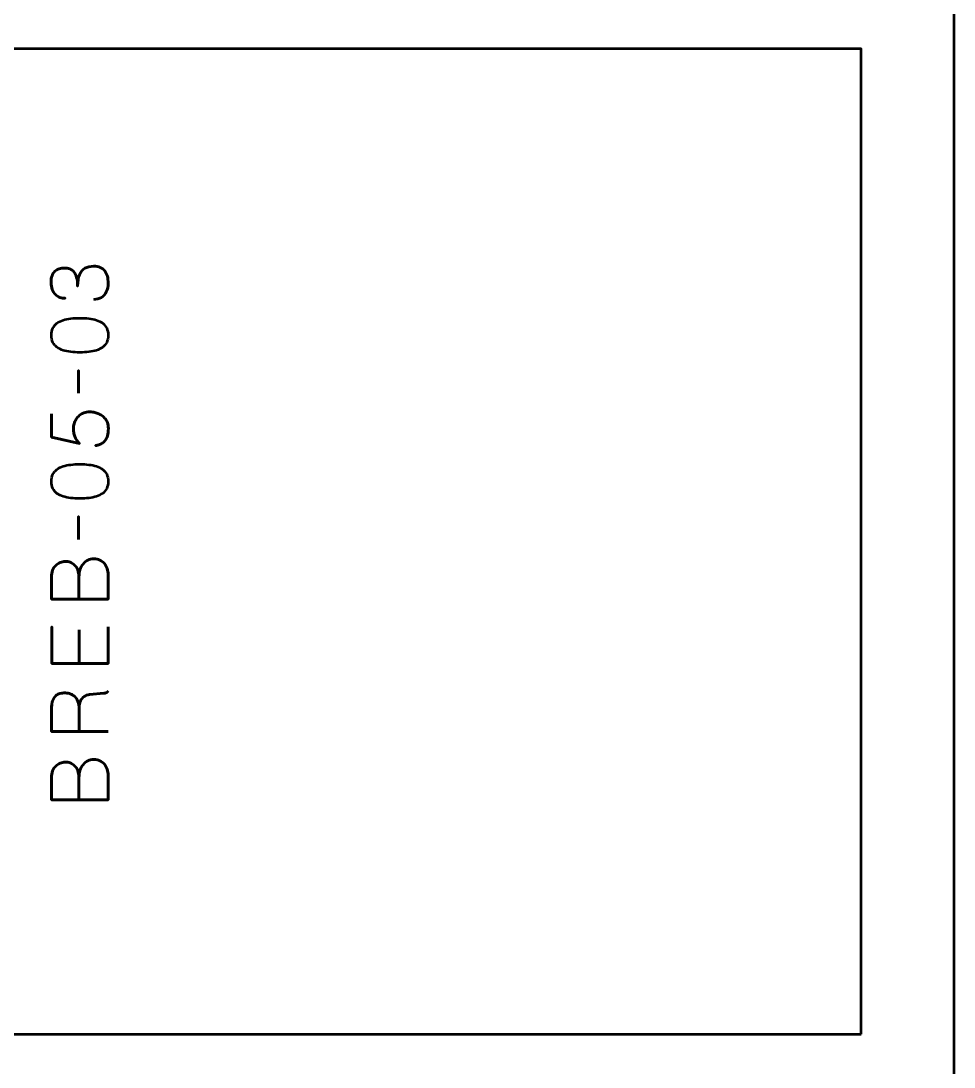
# Model space of a CAD drawing. Header units: centimetres. Extents: x -21 to 0, y -29.7 to 0.
# Drawn here: x -5.02 to 0, y -23.08 to -17.45 of the extents above; entities that cross this region are included whole.
import ezdxf

# ---------------------------------------------------------------- set-up
doc = ezdxf.new("R2010")
doc.units = ezdxf.units.CM
doc.header["$MEASUREMENT"] = 0
doc.layers.add('Layer 1', color=7, linetype='Continuous')

msp = doc.modelspace()

# ---------------------------------------------------------------- linework, layer by layer
at = {"layer": 'Layer 1', "color": 1, "lineweight": 53}
msp.add_open_spline([(-21.00003, -29.19995), (-21.00003, -29.19995), (-21.00003, -5.29992), (-21.00003, -5.29992), (-21.00003, -5.29992), (-21.00003, -5.21709), (-20.93286, -5.14992), (-20.85003, -5.14992), (-20.85003, -5.14992), (-20.7672, -5.14992), (-20.70003, -5.08275), (-20.70003, -4.99992), (-20.70003, -4.99992), (-20.70003, -4.91709), (-20.7672, -4.84992), (-20.85003, -4.84992), (-20.85003, -4.84992), (-20.93286, -4.84992), (-21.00003, -4.78275), (-21.00003, -4.69992), (-21.00003, -4.69992), (-21.00003, -4.61709), (-20.93286, -4.54992), (-20.85003, -4.54992), (-20.85003, -4.54992), (-20.7672, -4.54992), (-20.70003, -4.48275), (-20.70003, -4.39992), (-20.70003, -4.39992), (-20.70003, -4.31709), (-20.7672, -4.24992), (-20.85003, -4.24992), (-20.85003, -4.24992), (-20.93286, -4.24992), (-21.00003, -4.18275), (-21.00003, -4.09992), (-21.00003, -4.09992), (-21.00003, -4.01709), (-20.93286, -3.94992), (-20.85003, -3.94992), (-20.85003, -3.94992), (-20.7672, -3.94992), (-20.70003, -3.88275), (-20.70003, -3.79992), (-20.70003, -3.79992), (-20.70003, -3.71709), (-20.7672, -3.64992), (-20.85003, -3.64992), (-20.85003, -3.64992), (-20.93286, -3.64992), (-21.00003, -3.58275), (-21.00003, -3.49992), (-21.00003, -3.49992), (-21.00003, -3.41709), (-20.93286, -3.34992), (-20.85003, -3.34992), (-20.85003, -3.34992), (-20.7672, -3.34992), (-20.70003, -3.28275), (-20.70003, -3.19992), (-20.70003, -3.19992), (-20.70003, -3.11709), (-20.7672, -3.04992), (-20.85003, -3.04992), (-20.85003, -3.04992), (-20.93286, -3.04992), (-21.00003, -2.98275), (-21.00003, -2.89992), (-21.00003, -2.89992), (-21.00003, -2.81709), (-20.93286, -2.74992), (-20.85003, -2.74992), (-20.85003, -2.74992), (-20.7672, -2.74992), (-20.70003, -2.68275), (-20.70003, -2.59992), (-20.70003, -2.59992), (-20.70003, -2.51709), (-20.7672, -2.44992), (-20.85003, -2.44992), (-20.85003, -2.44992), (-20.93286, -2.44992), (-21.00003, -2.38275), (-21.00003, -2.29992), (-21.00003, -2.29992), (-21.00003, -2.21709), (-20.93286, -2.14992), (-20.85003, -2.14992), (-20.85003, -2.14992), (-20.7672, -2.14992), (-20.70003, -2.08275), (-20.70003, -1.99992), (-20.70003, -1.99992), (-20.70003, -1.91709), (-20.7672, -1.84992), (-20.85003, -1.84992), (-20.85003, -1.84992), (-20.93286, -1.84992), (-21.00003, -1.78275), (-21.00003, -1.69992), (-21.00003, -1.69992), (-21.00003, -1.61709), (-20.93286, -1.54992), (-20.85003, -1.54992), (-20.85003, -1.54992), (-20.7672, -1.54992), (-20.70003, -1.48275), (-20.70003, -1.39992), (-20.70003, -1.39992), (-20.70003, -1.31709), (-20.7672, -1.24992), (-20.85003, -1.24992), (-20.85003, -1.24992), (-20.93286, -1.24992), (-21.00003, -1.18275), (-21.00003, -1.09992), (-21.00003, -1.09992), (-21.00003, -1.09992), (-21.00003, -0.49992), (-21.00003, -0.49992), (-21.00003, -0.49992), (-21.00003, -0.22295), (-20.77694, 0.00004), (-20.49994, 0.00004), (-20.49994, 0.00004), (-20.49994, 0.00004), (-0.50008, 0.00004), (-0.50008, 0.00004), (-0.50008, 0.00004), (-0.22294, 0.00004), (0.00002, -0.22295), (0.00002, -0.49992), (0.00002, -0.49992), (0.00002, -0.49992), (0.00002, -29.19995), (0.00002, -29.19995), (0.00002, -29.19995), (0.00002, -29.47695), (-0.22294, -29.70004), (-0.50008, -29.70004), (-0.50008, -29.70004), (-0.50008, -29.70004), (-20.49994, -29.70004), (-20.49994, -29.70004), (-20.49994, -29.70004), (-20.77694, -29.70004), (-21.00003, -29.47695), (-21.00003, -29.19995)], degree=3, knots=[0, 0, 0, 0, 0.027027, 0.027027, 0.027027, 0.027027, 0.0540541, 0.0540541, 0.0540541, 0.0540541, 0.0810811, 0.0810811, 0.0810811, 0.0810811, 0.1081081, 0.1081081, 0.1081081, 0.1081081, 0.1351351, 0.1351351, 0.1351351, 0.1351351, 0.1621622, 0.1621622, 0.1621622, 0.1621622, 0.1891892, 0.1891892, 0.1891892, 0.1891892, 0.2162162, 0.2162162, 0.2162162, 0.2162162, 0.2432432, 0.2432432, 0.2432432, 0.2432432, 0.2702703, 0.2702703, 0.2702703, 0.2702703, 0.2972973, 0.2972973, 0.2972973, 0.2972973, 0.3243243, 0.3243243, 0.3243243, 0.3243243, 0.3513514, 0.3513514, 0.3513514, 0.3513514, 0.3783784, 0.3783784, 0.3783784, 0.3783784, 0.4054054, 0.4054054, 0.4054054, 0.4054054, 0.4324324, 0.4324324, 0.4324324, 0.4324324, 0.4594595, 0.4594595, 0.4594595, 0.4594595, 0.4864865, 0.4864865, 0.4864865, 0.4864865, 0.5135135, 0.5135135, 0.5135135, 0.5135135, 0.5405405, 0.5405405, 0.5405405, 0.5405405, 0.5675676, 0.5675676, 0.5675676, 0.5675676, 0.5945946, 0.5945946, 0.5945946, 0.5945946, 0.6216216, 0.6216216, 0.6216216, 0.6216216, 0.6486486, 0.6486486, 0.6486486, 0.6486486, 0.6756757, 0.6756757, 0.6756757, 0.6756757, 0.7027027, 0.7027027, 0.7027027, 0.7027027, 0.7297297, 0.7297297, 0.7297297, 0.7297297, 0.7567568, 0.7567568, 0.7567568, 0.7567568, 0.7837838, 0.7837838, 0.7837838, 0.7837838, 0.8108108, 0.8108108, 0.8108108, 0.8108108, 0.8378378, 0.8378378, 0.8378378, 0.8378378, 0.8648649, 0.8648649, 0.8648649, 0.8648649, 0.8918919, 0.8918919, 0.8918919, 0.8918919, 0.9189189, 0.9189189, 0.9189189, 0.9189189, 0.9459459, 0.9459459, 0.9459459, 0.9459459, 0.972973, 0.972973, 0.972973, 0.972973, 1, 1, 1, 1], dxfattribs=at)
at = {"layer": 'Layer 1', "color": 3, "lineweight": 53}
msp.add_open_spline([(-0.50014, -22.90002), (-0.50014, -22.90002), (-9.80004, -22.90002), (-9.80004, -22.90002), (-9.80004, -22.90002), (-10.07704, -22.90002), (-10.30014, -22.67693), (-10.30014, -22.39993), (-10.30014, -22.39993), (-10.30014, -22.39993), (-10.30014, -18.10007), (-10.30014, -18.10007), (-10.30014, -18.10007), (-10.30014, -17.82293), (-10.07704, -17.59997), (-9.80004, -17.59997), (-9.80004, -17.59997), (-9.80004, -17.59997), (-0.50014, -17.59997), (-0.50014, -17.59997), (-0.50014, -17.59997), (-0.49979, -19.36664), (-0.49979, -21.13334), (-0.50014, -22.90002)], degree=3, knots=[0, 0, 0, 0, 0.1666667, 0.1666667, 0.1666667, 0.1666667, 0.3333333, 0.3333333, 0.3333333, 0.3333333, 0.5, 0.5, 0.5, 0.5, 0.6666667, 0.6666667, 0.6666667, 0.6666667, 0.8333333, 0.8333333, 0.8333333, 0.8333333, 1, 1, 1, 1], dxfattribs=at)
at = {"layer": 'Layer 1', "color": 5, "lineweight": 53}
for points, knots in [([(-4.6241, -18.94808), (-4.60886, -18.94801), (-4.5956, -18.94448), (-4.5841, -18.9375), (-4.5841, -18.9375), (-4.57267, -18.93051), (-4.56371, -18.92056), (-4.55729, -18.90758), (-4.55729, -18.90758), (-4.55087, -18.8946), (-4.54762, -18.87901), (-4.54748, -18.86087), (-4.54748, -18.86087), (-4.54748, -18.84726), (-4.54889, -18.83491), (-4.55185, -18.82369), (-4.55185, -18.82369), (-4.55482, -18.81254), (-4.5594, -18.80295), (-4.56568, -18.79483), (-4.56568, -18.79483), (-4.57196, -18.78672), (-4.58008, -18.78051), (-4.58995, -18.77607), (-4.58995, -18.77607), (-4.5999, -18.77169), (-4.61183, -18.76951), (-4.6258, -18.76944), (-4.6258, -18.76944), (-4.64442, -18.76936), (-4.66016, -18.77317), (-4.67293, -18.78072), (-4.67293, -18.78072), (-4.6857, -18.78827), (-4.69529, -18.79999), (-4.70185, -18.81572), (-4.70185, -18.81572), (-4.70842, -18.83145), (-4.71173, -18.85163), (-4.71173, -18.87611), (-4.71173, -18.87611), (-4.71166, -18.85784), (-4.71335, -18.84253), (-4.71681, -18.83004), (-4.71681, -18.83004), (-4.72027, -18.81762), (-4.72514, -18.80768), (-4.73149, -18.8002), (-4.73149, -18.8002), (-4.73777, -18.79272), (-4.74525, -18.78729), (-4.75385, -18.78404), (-4.75385, -18.78404), (-4.76239, -18.78072), (-4.77177, -18.7791), (-4.782, -18.77917), (-4.782, -18.77917), (-4.79224, -18.7791), (-4.80169, -18.78051), (-4.81044, -18.78333), (-4.81044, -18.78333), (-4.81919, -18.78609), (-4.82688, -18.7906), (-4.83344, -18.79674), (-4.83344, -18.79674), (-4.84, -18.80288), (-4.84515, -18.81099), (-4.84882, -18.82094), (-4.84882, -18.82094), (-4.85249, -18.83096), (-4.85432, -18.84317), (-4.85439, -18.85749), (-4.85439, -18.85749), (-4.85432, -18.87174), (-4.85221, -18.88423), (-4.84811, -18.89481), (-4.84811, -18.89481), (-4.84402, -18.90547), (-4.83845, -18.91421), (-4.83132, -18.92127), (-4.83132, -18.92127), (-4.8242, -18.92825), (-4.81608, -18.93348), (-4.80691, -18.93693), (-4.80691, -18.93693), (-4.79774, -18.94046), (-4.788, -18.94215), (-4.77777, -18.94215), (-4.77777, -18.94215), (-4.788, -18.94215), (-4.79774, -18.94046), (-4.80691, -18.93693), (-4.80691, -18.93693), (-4.81608, -18.93348), (-4.8242, -18.92825), (-4.83132, -18.92127), (-4.83132, -18.92127), (-4.83845, -18.91421), (-4.84402, -18.90547), (-4.84811, -18.89481), (-4.84811, -18.89481), (-4.85221, -18.88423), (-4.85432, -18.87174), (-4.85439, -18.85749), (-4.85439, -18.85749), (-4.85432, -18.84317), (-4.85249, -18.83096), (-4.84882, -18.82094), (-4.84882, -18.82094), (-4.84515, -18.81099), (-4.84, -18.80288), (-4.83344, -18.79674), (-4.83344, -18.79674), (-4.82688, -18.7906), (-4.81919, -18.78609), (-4.81044, -18.78333), (-4.81044, -18.78333), (-4.80169, -18.78051), (-4.79224, -18.7791), (-4.782, -18.77917), (-4.782, -18.77917), (-4.77177, -18.7791), (-4.76239, -18.78072), (-4.75385, -18.78404), (-4.75385, -18.78404), (-4.74525, -18.78729), (-4.73777, -18.79272), (-4.73149, -18.8002), (-4.73149, -18.8002), (-4.72514, -18.80768), (-4.72027, -18.81762), (-4.71681, -18.83004), (-4.71681, -18.83004), (-4.71335, -18.84253), (-4.71166, -18.85784), (-4.71173, -18.87611), (-4.71173, -18.87611), (-4.71173, -18.85163), (-4.70842, -18.83145), (-4.70185, -18.81572), (-4.70185, -18.81572), (-4.69529, -18.79999), (-4.6857, -18.78827), (-4.67293, -18.78072), (-4.67293, -18.78072), (-4.66016, -18.77317), (-4.64442, -18.76936), (-4.6258, -18.76944), (-4.6258, -18.76944), (-4.61183, -18.76951), (-4.5999, -18.77169), (-4.58995, -18.77607), (-4.58995, -18.77607), (-4.58008, -18.78051), (-4.57196, -18.78672), (-4.56568, -18.79483), (-4.56568, -18.79483), (-4.5594, -18.80295), (-4.55482, -18.81254), (-4.55185, -18.82369), (-4.55185, -18.82369), (-4.54889, -18.83491), (-4.54748, -18.84726), (-4.54748, -18.86087), (-4.54748, -18.86087), (-4.54762, -18.87901), (-4.55087, -18.8946), (-4.55729, -18.90758), (-4.55729, -18.90758), (-4.56371, -18.92056), (-4.57267, -18.93051), (-4.5841, -18.9375), (-4.5841, -18.9375), (-4.5956, -18.94448), (-4.60886, -18.94801), (-4.6241, -18.94808)], [0, 0, 0, 0, 0.0227273, 0.0227273, 0.0227273, 0.0227273, 0.0454545, 0.0454545, 0.0454545, 0.0454545, 0.0681818, 0.0681818, 0.0681818, 0.0681818, 0.0909091, 0.0909091, 0.0909091, 0.0909091, 0.1136364, 0.1136364, 0.1136364, 0.1136364, 0.1363636, 0.1363636, 0.1363636, 0.1363636, 0.1590909, 0.1590909, 0.1590909, 0.1590909, 0.1818182, 0.1818182, 0.1818182, 0.1818182, 0.2045455, 0.2045455, 0.2045455, 0.2045455, 0.2272727, 0.2272727, 0.2272727, 0.2272727, 0.25, 0.25, 0.25, 0.25, 0.2727273, 0.2727273, 0.2727273, 0.2727273, 0.2954545, 0.2954545, 0.2954545, 0.2954545, 0.3181818, 0.3181818, 0.3181818, 0.3181818, 0.3409091, 0.3409091, 0.3409091, 0.3409091, 0.3636364, 0.3636364, 0.3636364, 0.3636364, 0.3863636, 0.3863636, 0.3863636, 0.3863636, 0.4090909, 0.4090909, 0.4090909, 0.4090909, 0.4318182, 0.4318182, 0.4318182, 0.4318182, 0.4545455, 0.4545455, 0.4545455, 0.4545455, 0.4772727, 0.4772727, 0.4772727, 0.4772727, 0.5, 0.5, 0.5, 0.5, 0.5227273, 0.5227273, 0.5227273, 0.5227273, 0.5454545, 0.5454545, 0.5454545, 0.5454545, 0.5681818, 0.5681818, 0.5681818, 0.5681818, 0.5909091, 0.5909091, 0.5909091, 0.5909091, 0.6136364, 0.6136364, 0.6136364, 0.6136364, 0.6363636, 0.6363636, 0.6363636, 0.6363636, 0.6590909, 0.6590909, 0.6590909, 0.6590909, 0.6818182, 0.6818182, 0.6818182, 0.6818182, 0.7045455, 0.7045455, 0.7045455, 0.7045455, 0.7272727, 0.7272727, 0.7272727, 0.7272727, 0.75, 0.75, 0.75, 0.75, 0.7727273, 0.7727273, 0.7727273, 0.7727273, 0.7954545, 0.7954545, 0.7954545, 0.7954545, 0.8181818, 0.8181818, 0.8181818, 0.8181818, 0.8409091, 0.8409091, 0.8409091, 0.8409091, 0.8636364, 0.8636364, 0.8636364, 0.8636364, 0.8863636, 0.8863636, 0.8863636, 0.8863636, 0.9090909, 0.9090909, 0.9090909, 0.9090909, 0.9318182, 0.9318182, 0.9318182, 0.9318182, 0.9545455, 0.9545455, 0.9545455, 0.9545455, 0.9772727, 0.9772727, 0.9772727, 0.9772727, 1, 1, 1, 1]), ([(-4.54748, -19.14069), (-4.54755, -19.12588), (-4.55016, -19.11311), (-4.55524, -19.10245), (-4.55524, -19.10245), (-4.56032, -19.09187), (-4.56759, -19.08305), (-4.57683, -19.076), (-4.57683, -19.076), (-4.58614, -19.06901), (-4.59715, -19.06351), (-4.60985, -19.05942), (-4.60985, -19.05942), (-4.62255, -19.05539), (-4.63645, -19.0525), (-4.65169, -19.05088), (-4.65169, -19.05088), (-4.66693, -19.04918), (-4.68295, -19.04834), (-4.69988, -19.04841), (-4.69988, -19.04841), (-4.71674, -19.04834), (-4.73276, -19.04918), (-4.74793, -19.05088), (-4.74793, -19.05088), (-4.7631, -19.0525), (-4.77707, -19.05539), (-4.78977, -19.05942), (-4.78977, -19.05942), (-4.8024, -19.06351), (-4.8134, -19.06901), (-4.82279, -19.076), (-4.82279, -19.076), (-4.8321, -19.08305), (-4.83937, -19.09187), (-4.84445, -19.10245), (-4.84445, -19.10245), (-4.8496, -19.11311), (-4.85221, -19.12588), (-4.85228, -19.14069), (-4.85228, -19.14069), (-4.85221, -19.15551), (-4.8496, -19.16828), (-4.84445, -19.17894), (-4.84445, -19.17894), (-4.83937, -19.18952), (-4.8321, -19.19834), (-4.82279, -19.20539), (-4.82279, -19.20539), (-4.8134, -19.21238), (-4.8024, -19.21788), (-4.78977, -19.22197), (-4.78977, -19.22197), (-4.77707, -19.226), (-4.7631, -19.22889), (-4.74793, -19.23051), (-4.74793, -19.23051), (-4.73276, -19.2322), (-4.71674, -19.23305), (-4.69988, -19.23298), (-4.69988, -19.23298), (-4.68295, -19.23305), (-4.66693, -19.2322), (-4.65169, -19.23051), (-4.65169, -19.23051), (-4.63645, -19.22889), (-4.62255, -19.226), (-4.60985, -19.22197), (-4.60985, -19.22197), (-4.59715, -19.21788), (-4.58614, -19.21238), (-4.57683, -19.20539), (-4.57683, -19.20539), (-4.56759, -19.19834), (-4.56032, -19.18952), (-4.55524, -19.17894), (-4.55524, -19.17894), (-4.55016, -19.16828), (-4.54755, -19.15551), (-4.54748, -19.14069)], [0, 0, 0, 0, 0.05, 0.05, 0.05, 0.05, 0.1, 0.1, 0.1, 0.1, 0.15, 0.15, 0.15, 0.15, 0.2, 0.2, 0.2, 0.2, 0.25, 0.25, 0.25, 0.25, 0.3, 0.3, 0.3, 0.3, 0.35, 0.35, 0.35, 0.35, 0.4, 0.4, 0.4, 0.4, 0.45, 0.45, 0.45, 0.45, 0.5, 0.5, 0.5, 0.5, 0.55, 0.55, 0.55, 0.55, 0.6, 0.6, 0.6, 0.6, 0.65, 0.65, 0.65, 0.65, 0.7, 0.7, 0.7, 0.7, 0.75, 0.75, 0.75, 0.75, 0.8, 0.8, 0.8, 0.8, 0.85, 0.85, 0.85, 0.85, 0.9, 0.9, 0.9, 0.9, 0.95, 0.95, 0.95, 0.95, 1, 1, 1, 1]), ([(-4.54748, -19.14069), (-4.54755, -19.12588), (-4.55016, -19.11311), (-4.55524, -19.10245), (-4.55524, -19.10245), (-4.56032, -19.09187), (-4.56759, -19.08305), (-4.57683, -19.076), (-4.57683, -19.076), (-4.58614, -19.06901), (-4.59715, -19.06351), (-4.60985, -19.05942), (-4.60985, -19.05942), (-4.62255, -19.05539), (-4.63645, -19.0525), (-4.65169, -19.05088), (-4.65169, -19.05088), (-4.66693, -19.04918), (-4.68295, -19.04834), (-4.69988, -19.04841), (-4.69988, -19.04841), (-4.71674, -19.04834), (-4.73276, -19.04918), (-4.74793, -19.05088), (-4.74793, -19.05088), (-4.7631, -19.0525), (-4.77707, -19.05539), (-4.78977, -19.05942), (-4.78977, -19.05942), (-4.8024, -19.06351), (-4.8134, -19.06901), (-4.82279, -19.076), (-4.82279, -19.076), (-4.8321, -19.08305), (-4.83937, -19.09187), (-4.84445, -19.10245), (-4.84445, -19.10245), (-4.8496, -19.11311), (-4.85221, -19.12588), (-4.85228, -19.14069), (-4.85228, -19.14069), (-4.85221, -19.15551), (-4.8496, -19.16828), (-4.84445, -19.17894), (-4.84445, -19.17894), (-4.83937, -19.18952), (-4.8321, -19.19834), (-4.82279, -19.20539), (-4.82279, -19.20539), (-4.8134, -19.21238), (-4.8024, -19.21788), (-4.78977, -19.22197), (-4.78977, -19.22197), (-4.77707, -19.226), (-4.7631, -19.22889), (-4.74793, -19.23051), (-4.74793, -19.23051), (-4.73276, -19.2322), (-4.71674, -19.23305), (-4.69988, -19.23298), (-4.69988, -19.23298), (-4.68295, -19.23305), (-4.66693, -19.2322), (-4.65169, -19.23051), (-4.65169, -19.23051), (-4.63645, -19.22889), (-4.62255, -19.226), (-4.60985, -19.22197), (-4.60985, -19.22197), (-4.59715, -19.21788), (-4.58614, -19.21238), (-4.57683, -19.20539), (-4.57683, -19.20539), (-4.56759, -19.19834), (-4.56032, -19.18952), (-4.55524, -19.17894), (-4.55524, -19.17894), (-4.55016, -19.16828), (-4.54755, -19.15551), (-4.54748, -19.14069)], [0, 0, 0, 0, 0.05, 0.05, 0.05, 0.05, 0.1, 0.1, 0.1, 0.1, 0.15, 0.15, 0.15, 0.15, 0.2, 0.2, 0.2, 0.2, 0.25, 0.25, 0.25, 0.25, 0.3, 0.3, 0.3, 0.3, 0.35, 0.35, 0.35, 0.35, 0.4, 0.4, 0.4, 0.4, 0.45, 0.45, 0.45, 0.45, 0.5, 0.5, 0.5, 0.5, 0.55, 0.55, 0.55, 0.55, 0.6, 0.6, 0.6, 0.6, 0.65, 0.65, 0.65, 0.65, 0.7, 0.7, 0.7, 0.7, 0.75, 0.75, 0.75, 0.75, 0.8, 0.8, 0.8, 0.8, 0.85, 0.85, 0.85, 0.85, 0.9, 0.9, 0.9, 0.9, 0.95, 0.95, 0.95, 0.95, 1, 1, 1, 1]), ([(-4.70708, -19.45311), (-4.70708, -19.45311), (-4.70708, -19.32992), (-4.70708, -19.32992), (-4.70708, -19.32992), (-4.70708, -19.32992), (-4.70708, -19.45311), (-4.70708, -19.45311)], [0, 0, 0, 0, 0.5, 0.5, 0.5, 0.5, 1, 1, 1, 1]), ([(-4.8527, -19.56275), (-4.8527, -19.56275), (-4.8527, -19.68975), (-4.8527, -19.68975), (-4.8527, -19.68975), (-4.8527, -19.68975), (-4.70115, -19.72362), (-4.70115, -19.72362), (-4.70115, -19.72362), (-4.70623, -19.71769), (-4.71081, -19.71205), (-4.71484, -19.70661), (-4.71484, -19.70661), (-4.71886, -19.70125), (-4.72224, -19.69561), (-4.72507, -19.68961), (-4.72507, -19.68961), (-4.72789, -19.68368), (-4.73001, -19.67691), (-4.73149, -19.66929), (-4.73149, -19.66929), (-4.73297, -19.66174), (-4.73375, -19.65271), (-4.73375, -19.64234), (-4.73375, -19.64234), (-4.73375, -19.63387), (-4.73262, -19.6254), (-4.73029, -19.61694), (-4.73029, -19.61694), (-4.72803, -19.60847), (-4.72457, -19.60043), (-4.71999, -19.59281), (-4.71999, -19.59281), (-4.71533, -19.58512), (-4.70954, -19.57834), (-4.70256, -19.57242), (-4.70256, -19.57242), (-4.69557, -19.56642), (-4.68739, -19.56169), (-4.67801, -19.55831), (-4.67801, -19.55831), (-4.66862, -19.55485), (-4.65797, -19.55309), (-4.64612, -19.55302), (-4.64612, -19.55302), (-4.64174, -19.55294), (-4.63624, -19.55344), (-4.62975, -19.55443), (-4.62975, -19.55443), (-4.62326, -19.55534), (-4.6162, -19.55704), (-4.60872, -19.55944), (-4.60872, -19.55944), (-4.60124, -19.56183), (-4.59383, -19.56522), (-4.5865, -19.56952), (-4.5865, -19.56952), (-4.57916, -19.57383), (-4.57246, -19.57933), (-4.56639, -19.58596), (-4.56639, -19.58596), (-4.56032, -19.5926), (-4.55545, -19.60064), (-4.55178, -19.61002), (-4.55178, -19.61002), (-4.54819, -19.61948), (-4.54628, -19.63056), (-4.54621, -19.64318), (-4.54621, -19.64318), (-4.54628, -19.65828), (-4.5479, -19.67098), (-4.55094, -19.68128), (-4.55094, -19.68128), (-4.55404, -19.69159), (-4.55806, -19.69998), (-4.56314, -19.70647), (-4.56314, -19.70647), (-4.56822, -19.71303), (-4.5738, -19.71811), (-4.57986, -19.72178), (-4.57986, -19.72178), (-4.58593, -19.72545), (-4.592, -19.7282), (-4.59807, -19.73004), (-4.59807, -19.73004), (-4.60414, -19.73187), (-4.60971, -19.73328), (-4.61479, -19.7342), (-4.61479, -19.7342), (-4.60971, -19.73328), (-4.60414, -19.73187), (-4.59807, -19.73004), (-4.59807, -19.73004), (-4.592, -19.7282), (-4.58593, -19.72545), (-4.57986, -19.72178), (-4.57986, -19.72178), (-4.5738, -19.71811), (-4.56822, -19.71303), (-4.56314, -19.70647), (-4.56314, -19.70647), (-4.55806, -19.69998), (-4.55404, -19.69159), (-4.55094, -19.68128), (-4.55094, -19.68128), (-4.5479, -19.67098), (-4.54628, -19.65828), (-4.54621, -19.64318), (-4.54621, -19.64318), (-4.54628, -19.63056), (-4.54819, -19.61948), (-4.55178, -19.61002), (-4.55178, -19.61002), (-4.55545, -19.60064), (-4.56032, -19.5926), (-4.56639, -19.58596), (-4.56639, -19.58596), (-4.57246, -19.57933), (-4.57916, -19.57383), (-4.5865, -19.56952), (-4.5865, -19.56952), (-4.59383, -19.56522), (-4.60124, -19.56183), (-4.60872, -19.55944), (-4.60872, -19.55944), (-4.6162, -19.55704), (-4.62326, -19.55534), (-4.62975, -19.55443), (-4.62975, -19.55443), (-4.63624, -19.55344), (-4.64174, -19.55294), (-4.64612, -19.55302), (-4.64612, -19.55302), (-4.65797, -19.55309), (-4.66862, -19.55485), (-4.67801, -19.55831), (-4.67801, -19.55831), (-4.68739, -19.56169), (-4.69557, -19.56642), (-4.70256, -19.57242), (-4.70256, -19.57242), (-4.70954, -19.57834), (-4.71533, -19.58512), (-4.71999, -19.59281), (-4.71999, -19.59281), (-4.72457, -19.60043), (-4.72803, -19.60847), (-4.73029, -19.61694), (-4.73029, -19.61694), (-4.73262, -19.6254), (-4.73375, -19.63387), (-4.73375, -19.64234), (-4.73375, -19.64234), (-4.73375, -19.65271), (-4.73297, -19.66174), (-4.73149, -19.66929), (-4.73149, -19.66929), (-4.73001, -19.67691), (-4.72789, -19.68368), (-4.72507, -19.68961), (-4.72507, -19.68961), (-4.72224, -19.69561), (-4.71886, -19.70125), (-4.71484, -19.70661), (-4.71484, -19.70661), (-4.71081, -19.71205), (-4.70623, -19.71769), (-4.70115, -19.72362), (-4.70115, -19.72362), (-4.70115, -19.72362), (-4.8527, -19.68975), (-4.8527, -19.68975), (-4.8527, -19.68975), (-4.8527, -19.68975), (-4.8527, -19.56275), (-4.8527, -19.56275)], [0, 0, 0, 0, 0.0227273, 0.0227273, 0.0227273, 0.0227273, 0.0454545, 0.0454545, 0.0454545, 0.0454545, 0.0681818, 0.0681818, 0.0681818, 0.0681818, 0.0909091, 0.0909091, 0.0909091, 0.0909091, 0.1136364, 0.1136364, 0.1136364, 0.1136364, 0.1363636, 0.1363636, 0.1363636, 0.1363636, 0.1590909, 0.1590909, 0.1590909, 0.1590909, 0.1818182, 0.1818182, 0.1818182, 0.1818182, 0.2045455, 0.2045455, 0.2045455, 0.2045455, 0.2272727, 0.2272727, 0.2272727, 0.2272727, 0.25, 0.25, 0.25, 0.25, 0.2727273, 0.2727273, 0.2727273, 0.2727273, 0.2954545, 0.2954545, 0.2954545, 0.2954545, 0.3181818, 0.3181818, 0.3181818, 0.3181818, 0.3409091, 0.3409091, 0.3409091, 0.3409091, 0.3636364, 0.3636364, 0.3636364, 0.3636364, 0.3863636, 0.3863636, 0.3863636, 0.3863636, 0.4090909, 0.4090909, 0.4090909, 0.4090909, 0.4318182, 0.4318182, 0.4318182, 0.4318182, 0.4545455, 0.4545455, 0.4545455, 0.4545455, 0.4772727, 0.4772727, 0.4772727, 0.4772727, 0.5, 0.5, 0.5, 0.5, 0.5227273, 0.5227273, 0.5227273, 0.5227273, 0.5454545, 0.5454545, 0.5454545, 0.5454545, 0.5681818, 0.5681818, 0.5681818, 0.5681818, 0.5909091, 0.5909091, 0.5909091, 0.5909091, 0.6136364, 0.6136364, 0.6136364, 0.6136364, 0.6363636, 0.6363636, 0.6363636, 0.6363636, 0.6590909, 0.6590909, 0.6590909, 0.6590909, 0.6818182, 0.6818182, 0.6818182, 0.6818182, 0.7045455, 0.7045455, 0.7045455, 0.7045455, 0.7272727, 0.7272727, 0.7272727, 0.7272727, 0.75, 0.75, 0.75, 0.75, 0.7727273, 0.7727273, 0.7727273, 0.7727273, 0.7954545, 0.7954545, 0.7954545, 0.7954545, 0.8181818, 0.8181818, 0.8181818, 0.8181818, 0.8409091, 0.8409091, 0.8409091, 0.8409091, 0.8636364, 0.8636364, 0.8636364, 0.8636364, 0.8863636, 0.8863636, 0.8863636, 0.8863636, 0.9090909, 0.9090909, 0.9090909, 0.9090909, 0.9318182, 0.9318182, 0.9318182, 0.9318182, 0.9545455, 0.9545455, 0.9545455, 0.9545455, 0.9772727, 0.9772727, 0.9772727, 0.9772727, 1, 1, 1, 1]), ([(-4.54748, -19.92681), (-4.54755, -19.912), (-4.55016, -19.89923), (-4.55524, -19.88857), (-4.55524, -19.88857), (-4.56032, -19.87799), (-4.56759, -19.86917), (-4.57683, -19.86212), (-4.57683, -19.86212), (-4.58614, -19.85513), (-4.59715, -19.84963), (-4.60985, -19.84554), (-4.60985, -19.84554), (-4.62255, -19.84151), (-4.63645, -19.83862), (-4.65169, -19.837), (-4.65169, -19.837), (-4.66693, -19.8353), (-4.68295, -19.83446), (-4.69988, -19.83453), (-4.69988, -19.83453), (-4.71674, -19.83446), (-4.73276, -19.8353), (-4.74793, -19.837), (-4.74793, -19.837), (-4.7631, -19.83862), (-4.77707, -19.84151), (-4.78977, -19.84554), (-4.78977, -19.84554), (-4.8024, -19.84963), (-4.8134, -19.85513), (-4.82279, -19.86212), (-4.82279, -19.86212), (-4.8321, -19.86917), (-4.83937, -19.87799), (-4.84445, -19.88857), (-4.84445, -19.88857), (-4.8496, -19.89923), (-4.85221, -19.912), (-4.85228, -19.92681), (-4.85228, -19.92681), (-4.85221, -19.94163), (-4.8496, -19.9544), (-4.84445, -19.96506), (-4.84445, -19.96506), (-4.83937, -19.97564), (-4.8321, -19.98446), (-4.82279, -19.99151), (-4.82279, -19.99151), (-4.8134, -19.9985), (-4.8024, -20.004), (-4.78977, -20.00809), (-4.78977, -20.00809), (-4.77707, -20.01212), (-4.7631, -20.01501), (-4.74793, -20.01663), (-4.74793, -20.01663), (-4.73276, -20.01832), (-4.71674, -20.01917), (-4.69988, -20.0191), (-4.69988, -20.0191), (-4.68295, -20.01917), (-4.66693, -20.01832), (-4.65169, -20.01663), (-4.65169, -20.01663), (-4.63645, -20.01501), (-4.62255, -20.01212), (-4.60985, -20.00809), (-4.60985, -20.00809), (-4.59715, -20.004), (-4.58614, -19.9985), (-4.57683, -19.99151), (-4.57683, -19.99151), (-4.56759, -19.98446), (-4.56032, -19.97564), (-4.55524, -19.96506), (-4.55524, -19.96506), (-4.55016, -19.9544), (-4.54755, -19.94163), (-4.54748, -19.92681)], [0, 0, 0, 0, 0.05, 0.05, 0.05, 0.05, 0.1, 0.1, 0.1, 0.1, 0.15, 0.15, 0.15, 0.15, 0.2, 0.2, 0.2, 0.2, 0.25, 0.25, 0.25, 0.25, 0.3, 0.3, 0.3, 0.3, 0.35, 0.35, 0.35, 0.35, 0.4, 0.4, 0.4, 0.4, 0.45, 0.45, 0.45, 0.45, 0.5, 0.5, 0.5, 0.5, 0.55, 0.55, 0.55, 0.55, 0.6, 0.6, 0.6, 0.6, 0.65, 0.65, 0.65, 0.65, 0.7, 0.7, 0.7, 0.7, 0.75, 0.75, 0.75, 0.75, 0.8, 0.8, 0.8, 0.8, 0.85, 0.85, 0.85, 0.85, 0.9, 0.9, 0.9, 0.9, 0.95, 0.95, 0.95, 0.95, 1, 1, 1, 1]), ([(-4.54748, -19.92681), (-4.54755, -19.912), (-4.55016, -19.89923), (-4.55524, -19.88857), (-4.55524, -19.88857), (-4.56032, -19.87799), (-4.56759, -19.86917), (-4.57683, -19.86212), (-4.57683, -19.86212), (-4.58614, -19.85513), (-4.59715, -19.84963), (-4.60985, -19.84554), (-4.60985, -19.84554), (-4.62255, -19.84151), (-4.63645, -19.83862), (-4.65169, -19.837), (-4.65169, -19.837), (-4.66693, -19.8353), (-4.68295, -19.83446), (-4.69988, -19.83453), (-4.69988, -19.83453), (-4.71674, -19.83446), (-4.73276, -19.8353), (-4.74793, -19.837), (-4.74793, -19.837), (-4.7631, -19.83862), (-4.77707, -19.84151), (-4.78977, -19.84554), (-4.78977, -19.84554), (-4.8024, -19.84963), (-4.8134, -19.85513), (-4.82279, -19.86212), (-4.82279, -19.86212), (-4.8321, -19.86917), (-4.83937, -19.87799), (-4.84445, -19.88857), (-4.84445, -19.88857), (-4.8496, -19.89923), (-4.85221, -19.912), (-4.85228, -19.92681), (-4.85228, -19.92681), (-4.85221, -19.94163), (-4.8496, -19.9544), (-4.84445, -19.96506), (-4.84445, -19.96506), (-4.83937, -19.97564), (-4.8321, -19.98446), (-4.82279, -19.99151), (-4.82279, -19.99151), (-4.8134, -19.9985), (-4.8024, -20.004), (-4.78977, -20.00809), (-4.78977, -20.00809), (-4.77707, -20.01212), (-4.7631, -20.01501), (-4.74793, -20.01663), (-4.74793, -20.01663), (-4.73276, -20.01832), (-4.71674, -20.01917), (-4.69988, -20.0191), (-4.69988, -20.0191), (-4.68295, -20.01917), (-4.66693, -20.01832), (-4.65169, -20.01663), (-4.65169, -20.01663), (-4.63645, -20.01501), (-4.62255, -20.01212), (-4.60985, -20.00809), (-4.60985, -20.00809), (-4.59715, -20.004), (-4.58614, -19.9985), (-4.57683, -19.99151), (-4.57683, -19.99151), (-4.56759, -19.98446), (-4.56032, -19.97564), (-4.55524, -19.96506), (-4.55524, -19.96506), (-4.55016, -19.9544), (-4.54755, -19.94163), (-4.54748, -19.92681)], [0, 0, 0, 0, 0.05, 0.05, 0.05, 0.05, 0.1, 0.1, 0.1, 0.1, 0.15, 0.15, 0.15, 0.15, 0.2, 0.2, 0.2, 0.2, 0.25, 0.25, 0.25, 0.25, 0.3, 0.3, 0.3, 0.3, 0.35, 0.35, 0.35, 0.35, 0.4, 0.4, 0.4, 0.4, 0.45, 0.45, 0.45, 0.45, 0.5, 0.5, 0.5, 0.5, 0.55, 0.55, 0.55, 0.55, 0.6, 0.6, 0.6, 0.6, 0.65, 0.65, 0.65, 0.65, 0.7, 0.7, 0.7, 0.7, 0.75, 0.75, 0.75, 0.75, 0.8, 0.8, 0.8, 0.8, 0.85, 0.85, 0.85, 0.85, 0.9, 0.9, 0.9, 0.9, 0.95, 0.95, 0.95, 0.95, 1, 1, 1, 1]), ([(-4.70708, -20.23923), (-4.70708, -20.23923), (-4.70708, -20.11604), (-4.70708, -20.11604), (-4.70708, -20.11604), (-4.70708, -20.11604), (-4.70708, -20.23923), (-4.70708, -20.23923)], [0, 0, 0, 0, 0.5, 0.5, 0.5, 0.5, 1, 1, 1, 1]), ([(-4.70454, -20.55969), (-4.70454, -20.55969), (-4.70454, -20.44243), (-4.70454, -20.44243), (-4.70454, -20.44243), (-4.70461, -20.42719), (-4.70672, -20.41421), (-4.71089, -20.40327), (-4.71089, -20.40327), (-4.71498, -20.3924), (-4.72055, -20.38359), (-4.72754, -20.37674), (-4.72754, -20.37674), (-4.73452, -20.3699), (-4.74242, -20.36496), (-4.75117, -20.36185), (-4.75117, -20.36185), (-4.75985, -20.35882), (-4.76888, -20.35741), (-4.77819, -20.35776), (-4.77819, -20.35776), (-4.78751, -20.35819), (-4.79654, -20.36016), (-4.80536, -20.36369), (-4.80536, -20.36369), (-4.81418, -20.36715), (-4.82215, -20.37237), (-4.82928, -20.37921), (-4.82928, -20.37921), (-4.8364, -20.38605), (-4.84205, -20.39459), (-4.84621, -20.40496), (-4.84621, -20.40496), (-4.85044, -20.41534), (-4.85263, -20.42754), (-4.8527, -20.44158), (-4.8527, -20.44158), (-4.8527, -20.44158), (-4.8527, -20.55969), (-4.8527, -20.55969), (-4.8527, -20.55969), (-4.8527, -20.55969), (-4.54748, -20.55969), (-4.54748, -20.55969), (-4.54748, -20.55969), (-4.54748, -20.55969), (-4.54748, -20.42973), (-4.54748, -20.42973), (-4.54748, -20.42973), (-4.54748, -20.41759), (-4.54924, -20.4063), (-4.5527, -20.39586), (-4.5527, -20.39586), (-4.55623, -20.38542), (-4.56124, -20.37632), (-4.56787, -20.36842), (-4.56787, -20.36842), (-4.57457, -20.36058), (-4.58262, -20.35445), (-4.59214, -20.35007), (-4.59214, -20.35007), (-4.60167, -20.3457), (-4.61246, -20.34344), (-4.62453, -20.34337), (-4.62453, -20.34337), (-4.63666, -20.34365), (-4.6476, -20.34619), (-4.6574, -20.35106), (-4.6574, -20.35106), (-4.66721, -20.35593), (-4.67561, -20.3627), (-4.68259, -20.37145), (-4.68259, -20.37145), (-4.68965, -20.3802), (-4.69508, -20.39064), (-4.69882, -20.40264), (-4.69882, -20.40264), (-4.70256, -20.41463), (-4.70446, -20.42789), (-4.70454, -20.44243), (-4.70454, -20.44243), (-4.70446, -20.42789), (-4.70256, -20.41463), (-4.69882, -20.40264), (-4.69882, -20.40264), (-4.69508, -20.39064), (-4.68965, -20.3802), (-4.68259, -20.37145), (-4.68259, -20.37145), (-4.67561, -20.3627), (-4.66721, -20.35593), (-4.6574, -20.35106), (-4.6574, -20.35106), (-4.6476, -20.34619), (-4.63666, -20.34365), (-4.62453, -20.34337), (-4.62453, -20.34337), (-4.61246, -20.34344), (-4.60167, -20.3457), (-4.59214, -20.35007), (-4.59214, -20.35007), (-4.58262, -20.35445), (-4.57457, -20.36058), (-4.56787, -20.36842), (-4.56787, -20.36842), (-4.56124, -20.37632), (-4.55623, -20.38542), (-4.5527, -20.39586), (-4.5527, -20.39586), (-4.54924, -20.4063), (-4.54748, -20.41759), (-4.54748, -20.42973), (-4.54748, -20.42973), (-4.54748, -20.42973), (-4.54748, -20.55969), (-4.54748, -20.55969), (-4.54748, -20.55969), (-4.54748, -20.55969), (-4.8527, -20.55969), (-4.8527, -20.55969), (-4.8527, -20.55969), (-4.8527, -20.55969), (-4.8527, -20.44158), (-4.8527, -20.44158), (-4.8527, -20.44158), (-4.85263, -20.42754), (-4.85044, -20.41534), (-4.84621, -20.40496), (-4.84621, -20.40496), (-4.84205, -20.39459), (-4.8364, -20.38605), (-4.82928, -20.37921), (-4.82928, -20.37921), (-4.82215, -20.37237), (-4.81418, -20.36715), (-4.80536, -20.36369), (-4.80536, -20.36369), (-4.79654, -20.36016), (-4.78751, -20.35819), (-4.77819, -20.35776), (-4.77819, -20.35776), (-4.76888, -20.35741), (-4.75985, -20.35882), (-4.75117, -20.36185), (-4.75117, -20.36185), (-4.74242, -20.36496), (-4.73452, -20.3699), (-4.72754, -20.37674), (-4.72754, -20.37674), (-4.72055, -20.38359), (-4.71498, -20.3924), (-4.71089, -20.40327), (-4.71089, -20.40327), (-4.70672, -20.41421), (-4.70461, -20.42719), (-4.70454, -20.44243), (-4.70454, -20.44243), (-4.70454, -20.44243), (-4.70454, -20.55969), (-4.70454, -20.55969)], [0, 0, 0, 0, 0.025, 0.025, 0.025, 0.025, 0.05, 0.05, 0.05, 0.05, 0.075, 0.075, 0.075, 0.075, 0.1, 0.1, 0.1, 0.1, 0.125, 0.125, 0.125, 0.125, 0.15, 0.15, 0.15, 0.15, 0.175, 0.175, 0.175, 0.175, 0.2, 0.2, 0.2, 0.2, 0.225, 0.225, 0.225, 0.225, 0.25, 0.25, 0.25, 0.25, 0.275, 0.275, 0.275, 0.275, 0.3, 0.3, 0.3, 0.3, 0.325, 0.325, 0.325, 0.325, 0.35, 0.35, 0.35, 0.35, 0.375, 0.375, 0.375, 0.375, 0.4, 0.4, 0.4, 0.4, 0.425, 0.425, 0.425, 0.425, 0.45, 0.45, 0.45, 0.45, 0.475, 0.475, 0.475, 0.475, 0.5, 0.5, 0.5, 0.5, 0.525, 0.525, 0.525, 0.525, 0.55, 0.55, 0.55, 0.55, 0.575, 0.575, 0.575, 0.575, 0.6, 0.6, 0.6, 0.6, 0.625, 0.625, 0.625, 0.625, 0.65, 0.65, 0.65, 0.65, 0.675, 0.675, 0.675, 0.675, 0.7, 0.7, 0.7, 0.7, 0.725, 0.725, 0.725, 0.725, 0.75, 0.75, 0.75, 0.75, 0.775, 0.775, 0.775, 0.775, 0.8, 0.8, 0.8, 0.8, 0.825, 0.825, 0.825, 0.825, 0.85, 0.85, 0.85, 0.85, 0.875, 0.875, 0.875, 0.875, 0.9, 0.9, 0.9, 0.9, 0.925, 0.925, 0.925, 0.925, 0.95, 0.95, 0.95, 0.95, 0.975, 0.975, 0.975, 0.975, 1, 1, 1, 1]), ([(-4.54748, -20.7087), (-4.54748, -20.7087), (-4.54748, -20.90597), (-4.54748, -20.90597), (-4.54748, -20.90597), (-4.54748, -20.90597), (-4.85101, -20.90597), (-4.85101, -20.90597), (-4.85101, -20.90597), (-4.85101, -20.90597), (-4.85101, -20.7087), (-4.85101, -20.7087), (-4.85101, -20.7087), (-4.85101, -20.7087), (-4.85101, -20.90597), (-4.85101, -20.90597), (-4.85101, -20.90597), (-4.85101, -20.90597), (-4.54748, -20.90597), (-4.54748, -20.90597), (-4.54748, -20.90597), (-4.54748, -20.90597), (-4.54748, -20.7087), (-4.54748, -20.7087)], [0, 0, 0, 0, 0.1666667, 0.1666667, 0.1666667, 0.1666667, 0.3333333, 0.3333333, 0.3333333, 0.3333333, 0.5, 0.5, 0.5, 0.5, 0.6666667, 0.6666667, 0.6666667, 0.6666667, 0.8333333, 0.8333333, 0.8333333, 0.8333333, 1, 1, 1, 1]), ([(-4.70369, -20.72563), (-4.70369, -20.72563), (-4.70369, -20.90597), (-4.70369, -20.90597), (-4.70369, -20.90597), (-4.70369, -20.90597), (-4.70369, -20.72563), (-4.70369, -20.72563)], [0, 0, 0, 0, 0.5, 0.5, 0.5, 0.5, 1, 1, 1, 1]), ([(-4.54748, -21.273), (-4.54748, -21.273), (-4.8527, -21.273), (-4.8527, -21.273), (-4.8527, -21.273), (-4.8527, -21.273), (-4.8527, -21.16166), (-4.8527, -21.16166), (-4.8527, -21.16166), (-4.8527, -21.14614), (-4.85164, -21.13288), (-4.8496, -21.12194), (-4.8496, -21.12194), (-4.84755, -21.11094), (-4.84459, -21.10183), (-4.84071, -21.09464), (-4.84071, -21.09464), (-4.83683, -21.08744), (-4.8321, -21.0818), (-4.82653, -21.07763), (-4.82653, -21.07763), (-4.82102, -21.0734), (-4.81474, -21.07044), (-4.80776, -21.06853), (-4.80776, -21.06853), (-4.80077, -21.06663), (-4.79322, -21.0655), (-4.78497, -21.06515), (-4.78497, -21.06515), (-4.7746, -21.06465), (-4.76458, -21.06578), (-4.75491, -21.06846), (-4.75491, -21.06846), (-4.74518, -21.07121), (-4.7365, -21.07594), (-4.72874, -21.08264), (-4.72874, -21.08264), (-4.72097, -21.08942), (-4.71484, -21.09852), (-4.71025, -21.11009), (-4.71025, -21.11009), (-4.70573, -21.12166), (-4.70334, -21.13598), (-4.70327, -21.1532), (-4.70327, -21.1532), (-4.70327, -21.1532), (-4.70327, -21.273), (-4.70327, -21.273), (-4.70327, -21.273), (-4.70327, -21.273), (-4.70327, -21.1532), (-4.70327, -21.1532), (-4.70327, -21.1532), (-4.70334, -21.13634), (-4.70573, -21.12215), (-4.71025, -21.11065), (-4.71025, -21.11065), (-4.71484, -21.09915), (-4.72097, -21.08998), (-4.72874, -21.08314), (-4.72874, -21.08314), (-4.7365, -21.07629), (-4.74518, -21.0715), (-4.75491, -21.06867), (-4.75491, -21.06867), (-4.76458, -21.06585), (-4.7746, -21.06465), (-4.78497, -21.06515), (-4.78497, -21.06515), (-4.79527, -21.06557), (-4.80458, -21.06733), (-4.81291, -21.07044), (-4.81291, -21.07044), (-4.82116, -21.07347), (-4.82829, -21.07855), (-4.83422, -21.08561), (-4.83422, -21.08561), (-4.84014, -21.09266), (-4.84473, -21.1024), (-4.8479, -21.11475), (-4.8479, -21.11475), (-4.85108, -21.12709), (-4.8527, -21.14276), (-4.8527, -21.16166), (-4.8527, -21.16166), (-4.8527, -21.16166), (-4.8527, -21.273), (-4.8527, -21.273), (-4.8527, -21.273), (-4.8527, -21.273), (-4.54748, -21.273), (-4.54748, -21.273)], [0, 0, 0, 0, 0.0434783, 0.0434783, 0.0434783, 0.0434783, 0.0869565, 0.0869565, 0.0869565, 0.0869565, 0.1304348, 0.1304348, 0.1304348, 0.1304348, 0.173913, 0.173913, 0.173913, 0.173913, 0.2173913, 0.2173913, 0.2173913, 0.2173913, 0.2608696, 0.2608696, 0.2608696, 0.2608696, 0.3043478, 0.3043478, 0.3043478, 0.3043478, 0.3478261, 0.3478261, 0.3478261, 0.3478261, 0.3913043, 0.3913043, 0.3913043, 0.3913043, 0.4347826, 0.4347826, 0.4347826, 0.4347826, 0.4782609, 0.4782609, 0.4782609, 0.4782609, 0.5217391, 0.5217391, 0.5217391, 0.5217391, 0.5652174, 0.5652174, 0.5652174, 0.5652174, 0.6086957, 0.6086957, 0.6086957, 0.6086957, 0.6521739, 0.6521739, 0.6521739, 0.6521739, 0.6956522, 0.6956522, 0.6956522, 0.6956522, 0.7391304, 0.7391304, 0.7391304, 0.7391304, 0.7826087, 0.7826087, 0.7826087, 0.7826087, 0.826087, 0.826087, 0.826087, 0.826087, 0.8695652, 0.8695652, 0.8695652, 0.8695652, 0.9130435, 0.9130435, 0.9130435, 0.9130435, 0.9565217, 0.9565217, 0.9565217, 0.9565217, 1, 1, 1, 1]), ([(-4.54748, -21.05583), (-4.54953, -21.05865), (-4.552, -21.06077), (-4.55489, -21.06232), (-4.55489, -21.06232), (-4.55778, -21.06388), (-4.56067, -21.06493), (-4.5635, -21.06557), (-4.5635, -21.06557), (-4.56625, -21.06613), (-4.56858, -21.06642), (-4.57034, -21.06642), (-4.57034, -21.06642), (-4.57034, -21.06642), (-4.64739, -21.07404), (-4.64739, -21.07404), (-4.64739, -21.07404), (-4.65846, -21.07488), (-4.6682, -21.07813), (-4.67653, -21.0837), (-4.67653, -21.0837), (-4.68492, -21.08935), (-4.69141, -21.09739), (-4.69614, -21.10797), (-4.69614, -21.10797), (-4.7008, -21.11849), (-4.70319, -21.13161), (-4.70327, -21.14727), (-4.70327, -21.14727), (-4.70319, -21.13161), (-4.7008, -21.11849), (-4.69614, -21.10797), (-4.69614, -21.10797), (-4.69141, -21.09739), (-4.68492, -21.08935), (-4.67653, -21.0837), (-4.67653, -21.0837), (-4.6682, -21.07813), (-4.65846, -21.07488), (-4.64739, -21.07404), (-4.64739, -21.07404), (-4.64739, -21.07404), (-4.57034, -21.06642), (-4.57034, -21.06642), (-4.57034, -21.06642), (-4.56858, -21.06642), (-4.56625, -21.06613), (-4.5635, -21.06557), (-4.5635, -21.06557), (-4.56067, -21.06493), (-4.55778, -21.06388), (-4.55489, -21.06232), (-4.55489, -21.06232), (-4.552, -21.06077), (-4.54953, -21.05865), (-4.54748, -21.05583)], [0, 0, 0, 0, 0.0714286, 0.0714286, 0.0714286, 0.0714286, 0.1428571, 0.1428571, 0.1428571, 0.1428571, 0.2142857, 0.2142857, 0.2142857, 0.2142857, 0.2857143, 0.2857143, 0.2857143, 0.2857143, 0.3571429, 0.3571429, 0.3571429, 0.3571429, 0.4285714, 0.4285714, 0.4285714, 0.4285714, 0.5, 0.5, 0.5, 0.5, 0.5714286, 0.5714286, 0.5714286, 0.5714286, 0.6428571, 0.6428571, 0.6428571, 0.6428571, 0.7142857, 0.7142857, 0.7142857, 0.7142857, 0.7857143, 0.7857143, 0.7857143, 0.7857143, 0.8571429, 0.8571429, 0.8571429, 0.8571429, 0.9285714, 0.9285714, 0.9285714, 0.9285714, 1, 1, 1, 1]), ([(-4.70454, -21.63918), (-4.70454, -21.63918), (-4.70454, -21.52192), (-4.70454, -21.52192), (-4.70454, -21.52192), (-4.70461, -21.50668), (-4.70672, -21.4937), (-4.71089, -21.48276), (-4.71089, -21.48276), (-4.71498, -21.47189), (-4.72055, -21.46308), (-4.72754, -21.45623), (-4.72754, -21.45623), (-4.73452, -21.44939), (-4.74242, -21.44445), (-4.75117, -21.44134), (-4.75117, -21.44134), (-4.75985, -21.43831), (-4.76888, -21.4369), (-4.77819, -21.43725), (-4.77819, -21.43725), (-4.78751, -21.43768), (-4.79654, -21.43965), (-4.80536, -21.44318), (-4.80536, -21.44318), (-4.81418, -21.44664), (-4.82215, -21.45186), (-4.82928, -21.4587), (-4.82928, -21.4587), (-4.8364, -21.46554), (-4.84205, -21.47408), (-4.84621, -21.48445), (-4.84621, -21.48445), (-4.85044, -21.49483), (-4.85263, -21.50703), (-4.8527, -21.52107), (-4.8527, -21.52107), (-4.8527, -21.52107), (-4.8527, -21.63918), (-4.8527, -21.63918), (-4.8527, -21.63918), (-4.8527, -21.63918), (-4.54748, -21.63918), (-4.54748, -21.63918), (-4.54748, -21.63918), (-4.54748, -21.63918), (-4.54748, -21.50922), (-4.54748, -21.50922), (-4.54748, -21.50922), (-4.54748, -21.49708), (-4.54924, -21.48579), (-4.5527, -21.47535), (-4.5527, -21.47535), (-4.55623, -21.46491), (-4.56124, -21.45581), (-4.56787, -21.44791), (-4.56787, -21.44791), (-4.57457, -21.44007), (-4.58262, -21.43394), (-4.59214, -21.42956), (-4.59214, -21.42956), (-4.60167, -21.42519), (-4.61246, -21.42293), (-4.62453, -21.42286), (-4.62453, -21.42286), (-4.63666, -21.42314), (-4.6476, -21.42568), (-4.6574, -21.43055), (-4.6574, -21.43055), (-4.66721, -21.43542), (-4.67561, -21.44219), (-4.68259, -21.45094), (-4.68259, -21.45094), (-4.68965, -21.45969), (-4.69508, -21.47013), (-4.69882, -21.48213), (-4.69882, -21.48213), (-4.70256, -21.49412), (-4.70446, -21.50738), (-4.70454, -21.52192), (-4.70454, -21.52192), (-4.70446, -21.50738), (-4.70256, -21.49412), (-4.69882, -21.48213), (-4.69882, -21.48213), (-4.69508, -21.47013), (-4.68965, -21.45969), (-4.68259, -21.45094), (-4.68259, -21.45094), (-4.67561, -21.44219), (-4.66721, -21.43542), (-4.6574, -21.43055), (-4.6574, -21.43055), (-4.6476, -21.42568), (-4.63666, -21.42314), (-4.62453, -21.42286), (-4.62453, -21.42286), (-4.61246, -21.42293), (-4.60167, -21.42519), (-4.59214, -21.42956), (-4.59214, -21.42956), (-4.58262, -21.43394), (-4.57457, -21.44007), (-4.56787, -21.44791), (-4.56787, -21.44791), (-4.56124, -21.45581), (-4.55623, -21.46491), (-4.5527, -21.47535), (-4.5527, -21.47535), (-4.54924, -21.48579), (-4.54748, -21.49708), (-4.54748, -21.50922), (-4.54748, -21.50922), (-4.54748, -21.50922), (-4.54748, -21.63918), (-4.54748, -21.63918), (-4.54748, -21.63918), (-4.54748, -21.63918), (-4.8527, -21.63918), (-4.8527, -21.63918), (-4.8527, -21.63918), (-4.8527, -21.63918), (-4.8527, -21.52107), (-4.8527, -21.52107), (-4.8527, -21.52107), (-4.85263, -21.50703), (-4.85044, -21.49483), (-4.84621, -21.48445), (-4.84621, -21.48445), (-4.84205, -21.47408), (-4.8364, -21.46554), (-4.82928, -21.4587), (-4.82928, -21.4587), (-4.82215, -21.45186), (-4.81418, -21.44664), (-4.80536, -21.44318), (-4.80536, -21.44318), (-4.79654, -21.43965), (-4.78751, -21.43768), (-4.77819, -21.43725), (-4.77819, -21.43725), (-4.76888, -21.4369), (-4.75985, -21.43831), (-4.75117, -21.44134), (-4.75117, -21.44134), (-4.74242, -21.44445), (-4.73452, -21.44939), (-4.72754, -21.45623), (-4.72754, -21.45623), (-4.72055, -21.46308), (-4.71498, -21.47189), (-4.71089, -21.48276), (-4.71089, -21.48276), (-4.70672, -21.4937), (-4.70461, -21.50668), (-4.70454, -21.52192), (-4.70454, -21.52192), (-4.70454, -21.52192), (-4.70454, -21.63918), (-4.70454, -21.63918)], [0, 0, 0, 0, 0.025, 0.025, 0.025, 0.025, 0.05, 0.05, 0.05, 0.05, 0.075, 0.075, 0.075, 0.075, 0.1, 0.1, 0.1, 0.1, 0.125, 0.125, 0.125, 0.125, 0.15, 0.15, 0.15, 0.15, 0.175, 0.175, 0.175, 0.175, 0.2, 0.2, 0.2, 0.2, 0.225, 0.225, 0.225, 0.225, 0.25, 0.25, 0.25, 0.25, 0.275, 0.275, 0.275, 0.275, 0.3, 0.3, 0.3, 0.3, 0.325, 0.325, 0.325, 0.325, 0.35, 0.35, 0.35, 0.35, 0.375, 0.375, 0.375, 0.375, 0.4, 0.4, 0.4, 0.4, 0.425, 0.425, 0.425, 0.425, 0.45, 0.45, 0.45, 0.45, 0.475, 0.475, 0.475, 0.475, 0.5, 0.5, 0.5, 0.5, 0.525, 0.525, 0.525, 0.525, 0.55, 0.55, 0.55, 0.55, 0.575, 0.575, 0.575, 0.575, 0.6, 0.6, 0.6, 0.6, 0.625, 0.625, 0.625, 0.625, 0.65, 0.65, 0.65, 0.65, 0.675, 0.675, 0.675, 0.675, 0.7, 0.7, 0.7, 0.7, 0.725, 0.725, 0.725, 0.725, 0.75, 0.75, 0.75, 0.75, 0.775, 0.775, 0.775, 0.775, 0.8, 0.8, 0.8, 0.8, 0.825, 0.825, 0.825, 0.825, 0.85, 0.85, 0.85, 0.85, 0.875, 0.875, 0.875, 0.875, 0.9, 0.9, 0.9, 0.9, 0.925, 0.925, 0.925, 0.925, 0.95, 0.95, 0.95, 0.95, 0.975, 0.975, 0.975, 0.975, 1, 1, 1, 1])]:
    msp.add_open_spline(points, degree=3, knots=knots, dxfattribs=at)

doc.saveas('drawing.dxf')
